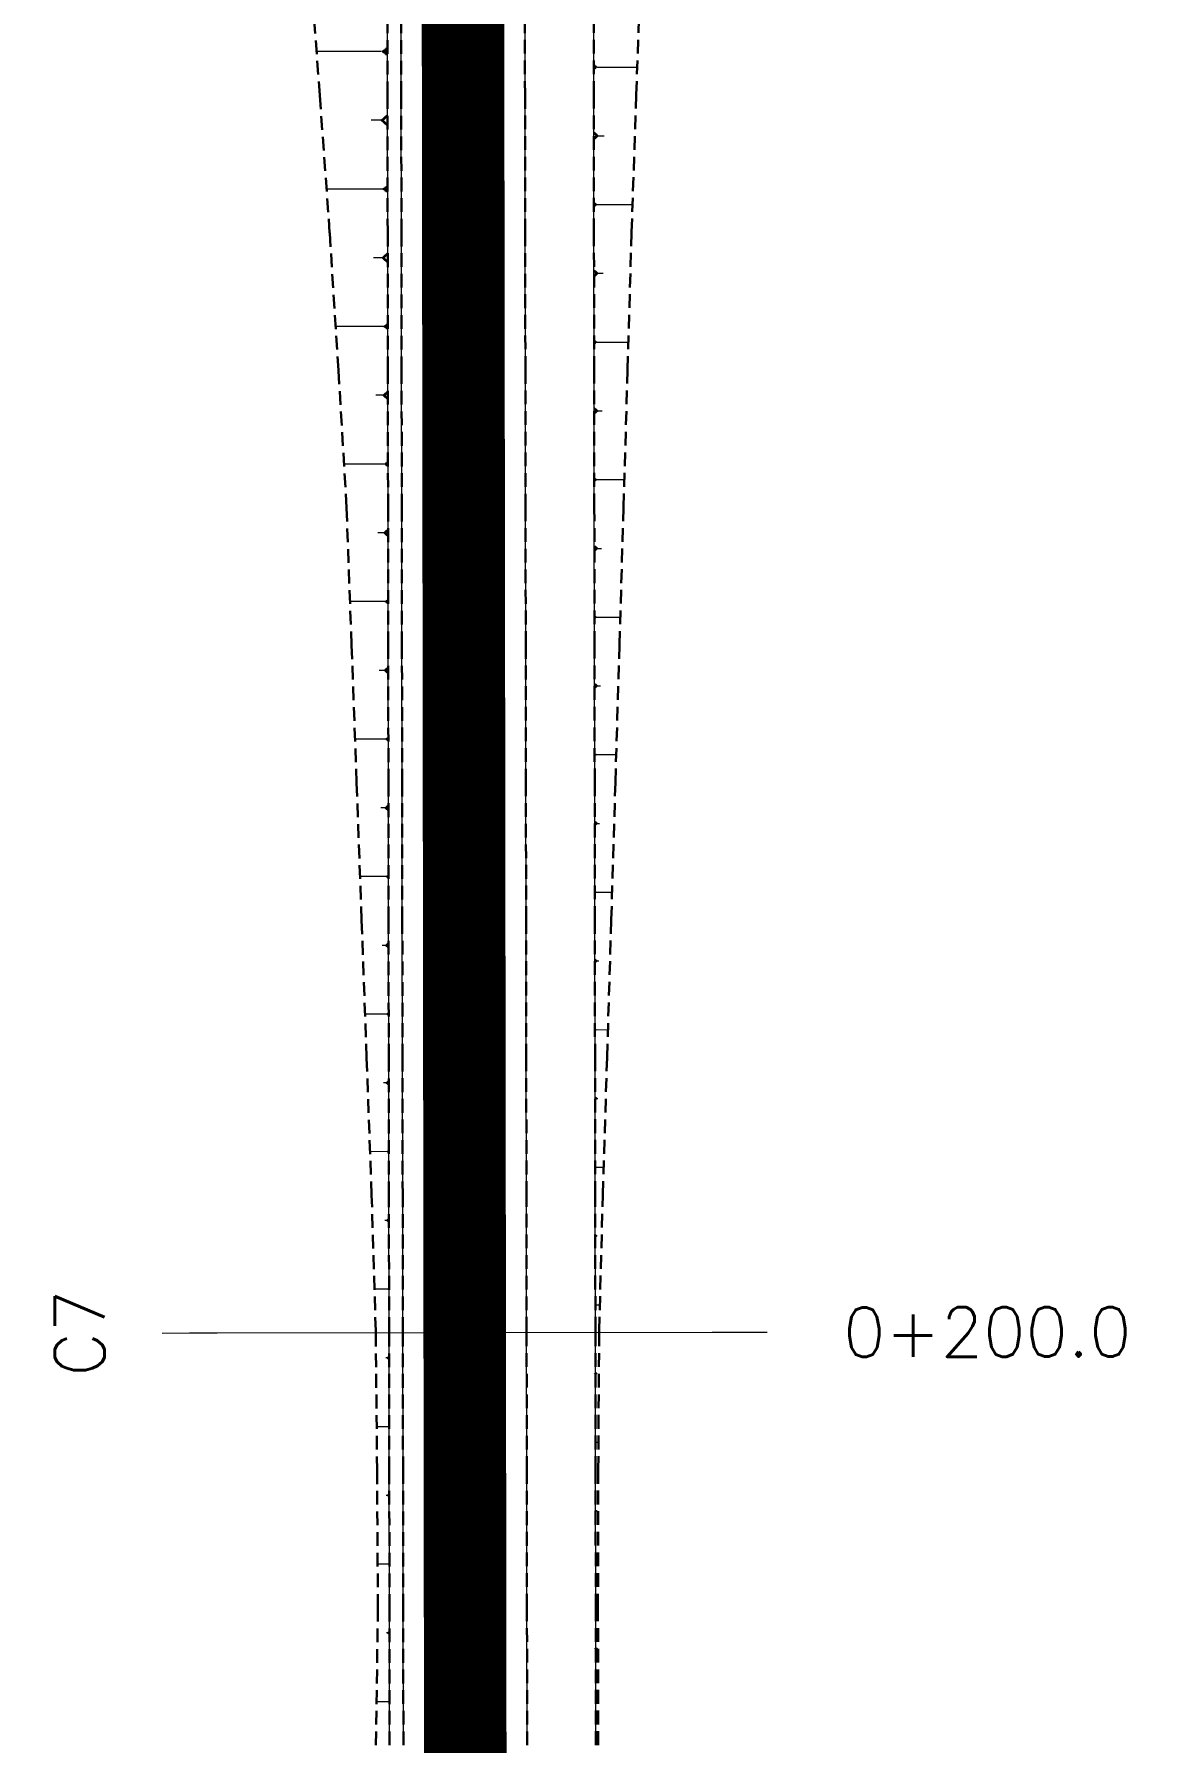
# Model space of a CAD drawing. Header units: metres. Extents: x 544752 to 548977, y 1840603 to 1844608.
# Drawn here: x 547742.8 to 547783.8, y 1842435 to 1842497.1 of the extents above; entities that cross this region are included whole.
import ezdxf

# ---------------------------------------------------------------- set-up
doc = ezdxf.new("R2010")
doc.units = ezdxf.units.M
doc.header["$MEASUREMENT"] = 0
for name, pattern in [('ACAD_ISO02W100', [15, 12, -3]), ('Anordnung Grundriss$0$GESTRICHELT', [0.75, 0.5, -0.25]), ('HIDDEN', [0.375, 0.25, -0.125])]:
    doc.linetypes.add(name, pattern=pattern)
doc.layers.add('C-ROAD', color=7, linetype='Continuous')
for name, color, linetype, lineweight in [('C-ROAD-CORR', 5, 'Continuous', 0), ('C-ROAD-SAMP', 150, 'HIDDEN', 0), ('C-ROAD-SAMP-TEXT', 11, 'Continuous', 0), ('C-TOPO-FEAT', 94, 'Continuous', 5)]:
    doc.layers.add(name, color=color, linetype=linetype, lineweight=lineweight)

msp = doc.modelspace()

# ---------------------------------------------------------------- linework, layer by layer
at = {"layer": 'C-ROAD', "color": 1, "linetype": 'ACAD_ISO02W100', "lineweight": 60, "ltscale": 0.1, "const_width": 3, "flags": 128}
msp.add_lwpolyline([(547758.618, 1842315.849), (547758.311, 1842553.96)], dxfattribs=at)
at = {"layer": 'C-ROAD-CORR', "color": 160, "linetype": 'Continuous'}
for p, q in [((547755.421, 1842496.513, 521.044), (547753.06, 1842496.51, 519.47)), ((547755.464, 1842496.481, 521.073), (547755.464, 1842496.545, 521.073)), ((547755.507, 1842496.449, 521.102), (547755.507, 1842496.577, 521.102)), ((547755.55, 1842496.417, 521.13), (547755.549, 1842496.61, 521.13)), ((547755.593, 1842496.385, 521.159), (547755.592, 1842496.642, 521.159)), ((547763.162, 1842496.027, 521.041), (547763.162, 1842495.87, 521.041)), ((547763.189, 1842496.008, 521.023), (547763.189, 1842495.889, 521.023)), ((547763.215, 1842495.988, 521.006), (547763.215, 1842495.909, 521.006)), ((547763.241, 1842495.968, 520.988), (547763.241, 1842495.929, 520.988)), ((547763.268, 1842495.949, 520.971), (547764.717, 1842495.95, 520.005)), ((547755.439, 1842494.013, 520.842), (547755.039, 1842494.013, 520.575)), ((547763.263, 1842493.449, 520.763), (547763.512, 1842493.449, 520.598)), ((547755.457, 1842491.513, 520.639), (547753.422, 1842491.51, 519.282)), ((547755.494, 1842491.485, 520.664), (547755.494, 1842491.541, 520.664)), ((547755.531, 1842491.458, 520.688), (547755.531, 1842491.569, 520.688)), ((547755.568, 1842491.43, 520.713), (547755.568, 1842491.596, 520.713)), ((547755.605, 1842491.402, 520.738), (547755.605, 1842491.624, 520.738)), ((547763.166, 1842491.019, 520.618), (547763.166, 1842490.878, 520.618)), ((547763.189, 1842491.001, 520.602), (547763.189, 1842490.896, 520.602)), ((547763.213, 1842490.984, 520.587), (547763.213, 1842490.913, 520.587)), ((547763.236, 1842490.966, 520.571), (547763.236, 1842490.931, 520.571)), ((547763.259, 1842490.949, 520.556), (547764.546, 1842490.95, 519.698)), ((547755.474, 1842489.013, 520.436), (547755.132, 1842489.013, 520.208)), ((547763.256, 1842488.449, 520.348), (547763.476, 1842488.449, 520.2)), ((547755.491, 1842486.513, 520.232), (547753.755, 1842486.511, 519.075)), ((547755.522, 1842486.489, 520.253), (547755.522, 1842486.537, 520.253)), ((547755.554, 1842486.466, 520.274), (547755.554, 1842486.56, 520.274)), ((547755.585, 1842486.442, 520.295), (547755.585, 1842486.584, 520.295)), ((547755.617, 1842486.419, 520.316), (547755.617, 1842486.608, 520.316)), ((547763.17, 1842486.011, 520.195), (547763.17, 1842485.886, 520.195)), ((547763.19, 1842485.995, 520.181), (547763.19, 1842485.902, 520.181)), ((547763.211, 1842485.98, 520.167), (547763.211, 1842485.917, 520.167)), ((547763.232, 1842485.964, 520.153), (547763.232, 1842485.933, 520.153)), ((547763.253, 1842485.949, 520.139), (547764.395, 1842485.95, 519.378)), ((547755.507, 1842484.013, 520.028), (547755.216, 1842484.013, 519.835)), ((547763.249, 1842483.449, 519.931), (547763.445, 1842483.449, 519.801)), ((547755.522, 1842481.513, 519.824), (547754.056, 1842481.511, 518.847)), ((547755.548, 1842481.493, 519.841), (547755.548, 1842481.533, 519.841)), ((547755.575, 1842481.473, 519.859), (547755.575, 1842481.553, 519.859)), ((547755.602, 1842481.453, 519.877), (547755.601, 1842481.573, 519.877)), ((547755.628, 1842481.433, 519.895), (547755.628, 1842481.593, 519.895)), ((547763.174, 1842481.003, 519.771), (547763.174, 1842480.894, 519.771)), ((547763.192, 1842480.989, 519.759), (547763.192, 1842480.908, 519.759)), ((547763.21, 1842480.976, 519.747), (547763.21, 1842480.921, 519.747)), ((547763.228, 1842480.962, 519.735), (547763.228, 1842480.935, 519.735)), ((547763.246, 1842480.949, 519.723), (547764.249, 1842480.95, 519.055)), ((547755.535, 1842479.013, 519.618), (547755.289, 1842479.013, 519.454)), ((547763.243, 1842478.449, 519.515), (547763.413, 1842478.449, 519.402)), ((547755.546, 1842476.513, 519.41), (547754.274, 1842476.512, 518.563)), ((547755.569, 1842476.496, 519.426), (547755.569, 1842476.53, 519.426)), ((547755.592, 1842476.479, 519.441), (547755.592, 1842476.548, 519.441)), ((547755.615, 1842476.461, 519.457), (547755.615, 1842476.565, 519.457)), ((547755.638, 1842476.444, 519.472), (547755.638, 1842476.583, 519.472)), ((547763.177, 1842475.995, 519.348), (547763.177, 1842475.902, 519.348)), ((547763.193, 1842475.984, 519.338), (547763.193, 1842475.913, 519.338)), ((547763.209, 1842475.972, 519.327), (547763.209, 1842475.925, 519.327)), ((547763.224, 1842475.96, 519.317), (547763.224, 1842475.937, 519.317)), ((547763.24, 1842475.949, 519.306), (547764.1, 1842475.95, 518.733)), ((547755.556, 1842474.013, 519.203), (547755.34, 1842474.013, 519.058)), ((547763.237, 1842473.449, 519.098), (547763.38, 1842473.449, 519.002)), ((547755.567, 1842471.513, 518.995), (547754.456, 1842471.512, 518.255)), ((547755.587, 1842471.498, 519.009), (547755.587, 1842471.528, 519.009)), ((547755.607, 1842471.483, 519.022), (547755.607, 1842471.543, 519.022)), ((547755.627, 1842471.468, 519.035), (547755.627, 1842471.559, 519.035)), ((547755.647, 1842471.453, 519.049), (547755.647, 1842471.574, 519.049)), ((547763.181, 1842470.988, 518.925), (547763.181, 1842470.909, 518.925)), ((547763.194, 1842470.978, 518.916), (547763.194, 1842470.919, 518.916)), ((547763.207, 1842470.968, 518.907), (547763.207, 1842470.929, 518.907)), ((547763.22, 1842470.958, 518.899), (547763.22, 1842470.939, 518.899)), ((547763.233, 1842470.949, 518.89), (547763.952, 1842470.949, 518.411)), ((547755.577, 1842469.013, 518.788), (547755.39, 1842469.013, 518.663)), ((547763.23, 1842468.449, 518.682), (547763.348, 1842468.449, 518.603)), ((547755.588, 1842466.513, 518.58), (547754.638, 1842466.512, 517.947)), ((547755.605, 1842466.5, 518.591), (547755.605, 1842466.526, 518.591)), ((547755.622, 1842466.487, 518.603), (547755.622, 1842466.539, 518.603)), ((547755.64, 1842466.474, 518.614), (547755.639, 1842466.552, 518.614)), ((547755.657, 1842466.462, 518.626), (547755.657, 1842466.565, 518.626)), ((547763.185, 1842465.98, 518.502), (547763.185, 1842465.917, 518.502)), ((547763.196, 1842465.972, 518.495), (547763.196, 1842465.925, 518.495)), ((547763.206, 1842465.964, 518.488), (547763.206, 1842465.933, 518.488)), ((547763.217, 1842465.956, 518.481), (547763.217, 1842465.941, 518.481)), ((547763.227, 1842465.949, 518.474), (547763.804, 1842465.949, 518.089)), ((547755.598, 1842464.013, 518.372), (547755.44, 1842464.013, 518.267)), ((547763.224, 1842463.449, 518.266), (547763.315, 1842463.449, 518.204)), ((547755.609, 1842461.513, 518.165), (547754.821, 1842461.512, 517.639)), ((547755.623, 1842461.503, 518.174), (547755.623, 1842461.524, 518.174)), ((547755.638, 1842461.492, 518.184), (547755.637, 1842461.535, 518.184)), ((547755.652, 1842461.481, 518.193), (547755.652, 1842461.545, 518.193)), ((547755.666, 1842461.47, 518.203), (547755.666, 1842461.556, 518.203)), ((547763.189, 1842460.972, 518.078), (547763.189, 1842460.925, 518.078)), ((547763.197, 1842460.966, 518.073), (547763.197, 1842460.931, 518.073)), ((547763.205, 1842460.96, 518.068), (547763.205, 1842460.937, 518.068)), ((547763.212, 1842460.954, 518.063), (547763.212, 1842460.943, 518.063)), ((547763.22, 1842460.948, 518.058), (547763.65, 1842460.949, 517.771)), ((547755.619, 1842459.013, 517.957), (547755.491, 1842459.013, 517.871)), ((547763.217, 1842458.448, 517.85), (547763.281, 1842458.449, 517.806)), ((547755.63, 1842456.513, 517.749), (547755.003, 1842456.512, 517.331)), ((547755.641, 1842456.505, 517.757), (547755.641, 1842456.522, 517.757)), ((547755.653, 1842456.496, 517.765), (547755.653, 1842456.53, 517.765)), ((547755.664, 1842456.488, 517.772), (547755.664, 1842456.539, 517.772)), ((547755.676, 1842456.479, 517.78), (547755.675, 1842456.547, 517.78)), ((547763.193, 1842455.964, 517.655), (547763.193, 1842455.933, 517.655)), ((547763.198, 1842455.96, 517.652), (547763.198, 1842455.937, 517.652)), ((547763.203, 1842455.956, 517.648), (547763.203, 1842455.941, 517.648)), ((547763.208, 1842455.952, 517.645), (547763.208, 1842455.945, 517.645)), ((547763.213, 1842455.948, 517.642), (547763.495, 1842455.949, 517.453)), ((547755.64, 1842454.013, 517.542), (547755.54, 1842454.013, 517.475)), ((547763.21, 1842453.448, 517.433), (547763.249, 1842453.449, 517.407)), ((547755.649, 1842451.513, 517.333), (547755.164, 1842451.513, 517.009)), ((547755.658, 1842451.507, 517.339), (547755.658, 1842451.52, 517.339)), ((547755.667, 1842451.5, 517.345), (547755.667, 1842451.526, 517.345)), ((547755.676, 1842451.493, 517.351), (547755.676, 1842451.533, 517.351)), ((547755.685, 1842451.487, 517.357), (547755.684, 1842451.54, 517.357)), ((547763.197, 1842450.957, 517.232), (547763.197, 1842450.94, 517.232)), ((547763.199, 1842450.955, 517.23), (547763.199, 1842450.942, 517.23)), ((547763.202, 1842450.953, 517.228), (547763.202, 1842450.944, 517.228)), ((547763.205, 1842450.951, 517.226), (547763.205, 1842450.946, 517.226)), ((547763.208, 1842450.948, 517.225), (547763.357, 1842450.949, 517.125)), ((547755.657, 1842449.013, 517.125), (547755.577, 1842449.013, 517.072)), ((547763.208, 1842448.448, 517.016), (547763.229, 1842448.448, 517.002)), ((547755.662, 1842446.513, 516.916), (547755.244, 1842446.513, 516.638)), ((547755.669, 1842446.508, 516.922), (547755.669, 1842446.519, 516.922)), ((547755.677, 1842446.502, 516.927), (547755.677, 1842446.525, 516.927)), ((547755.685, 1842446.496, 516.932), (547755.685, 1842446.53, 516.932)), ((547755.692, 1842446.491, 516.937), (547755.692, 1842446.536, 516.937)), ((547763.202, 1842445.954, 516.812), (547763.202, 1842445.943, 516.812)), ((547763.204, 1842445.952, 516.811), (547763.204, 1842445.944, 516.811)), ((547763.206, 1842445.951, 516.81), (547763.206, 1842445.946, 516.81)), ((547763.208, 1842445.95, 516.809), (547763.208, 1842445.947, 516.809)), ((547763.209, 1842445.948, 516.808), (547763.306, 1842445.949, 516.743)), ((547755.666, 1842444.013, 516.71), (547755.593, 1842444.013, 516.662)), ((547763.211, 1842443.448, 516.603), (547763.227, 1842443.448, 516.592)), ((547755.671, 1842441.513, 516.508), (547755.279, 1842441.513, 516.247)), ((547755.678, 1842441.508, 516.512), (547755.678, 1842441.519, 516.512)), ((547755.685, 1842441.503, 516.517), (547755.685, 1842441.524, 516.517)), ((547755.692, 1842441.497, 516.522), (547755.692, 1842441.529, 516.522)), ((547755.699, 1842441.492, 516.527), (547755.699, 1842441.535, 516.527)), ((547763.208, 1842440.953, 516.404), (547763.208, 1842440.944, 516.404)), ((547763.21, 1842440.952, 516.403), (547763.21, 1842440.945, 516.403)), ((547763.211, 1842440.951, 516.402), (547763.211, 1842440.946, 516.402)), ((547763.213, 1842440.95, 516.401), (547763.213, 1842440.947, 516.401)), ((547763.214, 1842440.948, 516.4), (547763.291, 1842440.949, 516.348)), ((547755.673, 1842439.013, 516.306), (547755.601, 1842439.013, 516.258)), ((547763.217, 1842438.448, 516.201), (547763.231, 1842438.448, 516.191)), ((547755.673, 1842436.513, 516.107), (547755.241, 1842436.513, 515.819)), ((547755.681, 1842436.507, 516.112), (547755.681, 1842436.519, 516.112)), ((547755.689, 1842436.502, 516.118), (547755.689, 1842436.525, 516.118)), ((547755.697, 1842436.496, 516.123), (547755.697, 1842436.531, 516.123)), ((547755.705, 1842436.49, 516.128), (547755.705, 1842436.537, 516.128)), ((547763.215, 1842435.953, 516.007), (547763.215, 1842435.944, 516.007)), ((547763.216, 1842435.952, 516.006), (547763.216, 1842435.945, 516.006)), ((547763.218, 1842435.951, 516.005), (547763.218, 1842435.946, 516.005)), ((547763.219, 1842435.95, 516.004), (547763.219, 1842435.947, 516.004)), ((547763.22, 1842435.948, 516.003), (547763.299, 1842435.949, 515.951))]:
    msp.add_line(p, q, dxfattribs=at)
at = {"layer": 'C-ROAD-CORR', "color": 5, "linetype": 'Anordnung Grundriss$0$GESTRICHELT', "lineweight": 30, "extrusion": (-0.5547, -0.000714726, 0.83205), "const_width": 0.1}
for points, elevation in [([(-1841786.885, 458024.165), (-1841786.706, 458023.925), (-1841786.526, 458024.165)], -304723.309), ([(-1841781.86, 458023.929), (-1841781.706, 458023.724), (-1841781.552, 458023.929)], -304723.663), ([(-1841776.836, 458023.694), (-1841776.706, 458023.519), (-1841776.575, 458023.694)], -304724.017), ([(-1841771.816, 458023.458), (-1841771.706, 458023.31), (-1841771.595, 458023.458)], -304724.37), ([(-1841766.803, 458023.221), (-1841766.706, 458023.091), (-1841766.608, 458023.221)], -304724.724), ([(-1841761.79, 458022.987), (-1841761.705, 458022.875), (-1841761.621, 458022.987)], -304725.078), ([(-1841756.776, 458022.751), (-1841756.705, 458022.656), (-1841756.634, 458022.751)], -304725.431), ([(-1841751.764, 458022.514), (-1841751.706, 458022.437), (-1841751.648, 458022.514)], -304725.784), ([(-1841741.742, 458022.042), (-1841741.706, 458021.995), (-1841741.67, 458022.042)], -304726.49)]:
    msp.add_lwpolyline(points, dxfattribs=dict(at, elevation=elevation))
at = {"layer": 'C-ROAD-CORR', "color": 5, "linetype": 'Anordnung Grundriss$0$GESTRICHELT', "lineweight": 30, "extrusion": (-0.5547, -0.000714726, -0.83205), "const_width": 0.1}
for points, elevation in [([(-1841786.02, -457452.507), (-1841786.131, -457452.656), (-1841786.243, -457452.507)], -305594.317), ([(-1841781.032, -457452.742), (-1841781.131, -457452.874), (-1841781.231, -457452.742)], -305593.963), ([(-1841776.044, -457452.977), (-1841776.132, -457453.094), (-1841776.219, -457452.977)], -305593.609), ([(-1841766.066, -457453.45), (-1841766.131, -457453.536), (-1841766.196, -457453.45)], -305592.903), ([(-1841756.091, -457453.919), (-1841756.132, -457453.974), (-1841756.173, -457453.919)], -305592.194)]:
    msp.add_lwpolyline(points, dxfattribs=dict(at, elevation=elevation))
at = {"layer": 'C-ROAD-CORR', "color": 5, "linetype": 'Anordnung Grundriss$0$GESTRICHELT', "lineweight": 30, "extrusion": (-0.5547, -0.000714727, -0.83205), "const_width": 0.1}
for points, elevation in [([(-1841771.055, -457453.215), (-1841771.131, -457453.317), (-1841771.207, -457453.215)], -305593.257), ([(-1841761.078, -457453.687), (-1841761.131, -457453.758), (-1841761.184, -457453.687)], -305592.55), ([(-1841751.101, -457454.159), (-1841751.131, -457454.198), (-1841751.16, -457454.159)], -305591.843)]:
    msp.add_lwpolyline(points, dxfattribs=dict(at, elevation=elevation))
at = {"layer": 'C-ROAD-CORR', "color": 5, "linetype": 'Anordnung Grundriss$0$GESTRICHELT', "lineweight": 30, "extrusion": (-0.5547, -0.000714727, 0.83205), "const_width": 0.1}
for points, elevation in [([(-1841746.75, 458022.28), (-1841746.705, 458022.22), (-1841746.66, 458022.28)], -304726.139), ([(-1841736.738, 458021.814), (-1841736.705, 458021.771), (-1841736.672, 458021.814)], -304726.839), ([(-1841731.738, 458021.589), (-1841731.705, 458021.546), (-1841731.673, 458021.589)], -304727.175)]:
    msp.add_lwpolyline(points, dxfattribs=dict(at, elevation=elevation))
at = {"layer": 'C-ROAD-CORR', "color": 5, "linetype": 'Anordnung Grundriss$0$GESTRICHELT', "lineweight": 30, "extrusion": (-0.5547, -0.000714728, -0.83205), "const_width": 0.1}
for points, elevation in [([(-1841746.112, -457454.397), (-1841746.13, -457454.42), (-1841746.147, -457454.397)], -305591.49), ([(-1841741.12, -457454.632), (-1841741.13, -457454.645), (-1841741.139, -457454.632)], -305591.138)]:
    msp.add_lwpolyline(points, dxfattribs=dict(at, elevation=elevation))
at = {"layer": 'C-ROAD-CORR', "color": 5, "linetype": 'Anordnung Grundriss$0$GESTRICHELT', "lineweight": 30, "extrusion": (-0.5547, -0.000714724, -0.83205), "const_width": 0.1, "elevation": -305590.787}
msp.add_lwpolyline([(-1841736.126, -457454.852), (-1841736.133, -457454.861), (-1841736.14, -457454.852)], dxfattribs=at)
at = {"layer": 'C-ROAD-CORR', "color": 5, "linetype": 'Anordnung Grundriss$0$GESTRICHELT', "lineweight": 30, "extrusion": (-0.5547, -0.000714729, -0.83205), "const_width": 0.1, "elevation": -305590.461}
msp.add_lwpolyline([(-1841731.122, -457455.09), (-1841731.128, -457455.098), (-1841731.134, -457455.09)], dxfattribs=at)
at = {"layer": 'C-ROAD-CORR', "color": 11, "linetype": 'Anordnung Grundriss$0$GESTRICHELT', "lineweight": 30}
for points in [[(547755.219, 1842434.929, 515.678), (547755.288, 1842439.929, 516.122), (547755.259, 1842444.929, 516.514), (547755.21, 1842449.929, 516.905), (547755.21, 1842449.995, 516.91), (547755.061, 1842454.928, 517.234), (547754.878, 1842459.928, 517.542), (547754.696, 1842464.928, 517.849), (547754.514, 1842469.928, 518.157), (547754.332, 1842474.927, 518.466), (547754.149, 1842479.927, 518.772), (547753.856, 1842484.927, 519.007), (547753.535, 1842489.926, 519.222), (547753.176, 1842494.926, 519.412), (547752.809, 1842499.926, 519.597)], [(547755.715, 1842434.929, 516.008), (547755.708, 1842439.929, 516.403), (547755.702, 1842444.929, 516.809), (547755.695, 1842449.929, 517.228), (547755.695, 1842449.995, 517.233), (547755.689, 1842454.929, 517.653), (547755.682, 1842459.929, 518.078), (547755.676, 1842464.929, 518.503), (547755.67, 1842469.929, 518.928), (547755.663, 1842474.929, 519.353), (547755.657, 1842479.929, 519.778), (547755.65, 1842484.929, 520.203), (547755.644, 1842489.929, 520.628), (547755.637, 1842494.929, 521.053), (547755.631, 1842499.929, 521.478)], [(547763.215, 1842434.939, 515.928), (547763.208, 1842439.939, 516.323), (547763.202, 1842444.939, 516.729), (547763.195, 1842449.939, 517.148), (547763.195, 1842450.005, 517.153), (547763.189, 1842454.939, 517.573), (547763.182, 1842459.939, 517.998), (547763.176, 1842464.939, 518.423), (547763.17, 1842469.939, 518.848), (547763.163, 1842474.939, 519.273), (547763.157, 1842479.939, 519.698), (547763.15, 1842484.939, 520.123), (547763.144, 1842489.939, 520.548), (547763.137, 1842494.939, 520.973), (547763.131, 1842499.939, 521.398)], [(547763.301, 1842434.939, 515.871), (547763.289, 1842439.939, 516.269), (547763.3, 1842444.939, 516.664), (547763.332, 1842449.939, 517.057), (547763.332, 1842450.005, 517.062), (547763.464, 1842454.939, 517.389), (547763.619, 1842459.939, 517.707), (547763.774, 1842464.94, 518.024), (547763.922, 1842469.94, 518.346), (547764.07, 1842474.94, 518.668), (547764.219, 1842479.94, 518.989), (547764.366, 1842484.94, 519.312), (547764.512, 1842489.941, 519.635), (547764.679, 1842494.941, 519.945), (547764.864, 1842499.941, 520.242)]]:
    msp.add_polyline3d(points, dxfattribs=at)
at = {"layer": 'C-ROAD-CORR', "color": 92, "linetype": 'Anordnung Grundriss$0$GESTRICHELT', "lineweight": 30}
for points in [[(547755.219, 1842434.929, 515.678), (547755.288, 1842439.929, 516.122), (547755.259, 1842444.929, 516.514), (547755.21, 1842449.929, 516.905), (547755.21, 1842449.995, 516.91), (547755.061, 1842454.928, 517.234), (547754.878, 1842459.928, 517.542), (547754.696, 1842464.928, 517.849), (547754.514, 1842469.928, 518.157), (547754.332, 1842474.927, 518.466), (547754.149, 1842479.927, 518.772), (547753.856, 1842484.927, 519.007), (547753.535, 1842489.926, 519.222), (547753.176, 1842494.926, 519.412), (547752.809, 1842499.926, 519.597)], [(547755.715, 1842434.929, 516.008), (547755.708, 1842439.929, 516.403), (547755.702, 1842444.929, 516.809), (547755.695, 1842449.929, 517.228), (547755.695, 1842449.995, 517.233), (547755.689, 1842454.929, 517.653), (547755.682, 1842459.929, 518.078), (547755.676, 1842464.929, 518.503), (547755.67, 1842469.929, 518.928), (547755.663, 1842474.929, 519.353), (547755.657, 1842479.929, 519.778), (547755.65, 1842484.929, 520.203), (547755.644, 1842489.929, 520.628), (547755.637, 1842494.929, 521.053), (547755.631, 1842499.929, 521.478)], [(547763.215, 1842434.939, 515.928), (547763.208, 1842439.939, 516.323), (547763.202, 1842444.939, 516.729), (547763.195, 1842449.939, 517.148), (547763.195, 1842450.005, 517.153), (547763.189, 1842454.939, 517.573), (547763.182, 1842459.939, 517.998), (547763.176, 1842464.939, 518.423), (547763.17, 1842469.939, 518.848), (547763.163, 1842474.939, 519.273), (547763.157, 1842479.939, 519.698), (547763.15, 1842484.939, 520.123), (547763.144, 1842489.939, 520.548), (547763.137, 1842494.939, 520.973), (547763.131, 1842499.939, 521.398)], [(547763.301, 1842434.939, 515.871), (547763.289, 1842439.939, 516.269), (547763.3, 1842444.939, 516.664), (547763.332, 1842449.939, 517.057), (547763.332, 1842450.005, 517.062), (547763.464, 1842454.939, 517.389), (547763.619, 1842459.939, 517.707), (547763.774, 1842464.94, 518.024), (547763.922, 1842469.94, 518.346), (547764.07, 1842474.94, 518.668), (547764.219, 1842479.94, 518.989), (547764.366, 1842484.94, 519.312), (547764.512, 1842489.941, 519.635), (547764.679, 1842494.941, 519.945), (547764.864, 1842499.941, 520.242)]]:
    msp.add_polyline3d(points, dxfattribs=at)
at = {"layer": 'C-ROAD-CORR', "color": 5, "linetype": 'Anordnung Grundriss$0$GESTRICHELT', "lineweight": 30}
for points in [[(547756.215, 1842434.93, 516.028), (547756.208, 1842439.93, 516.423), (547756.202, 1842444.93, 516.829), (547756.195, 1842449.93, 517.248), (547756.195, 1842449.996, 517.253), (547756.189, 1842454.93, 517.673), (547756.182, 1842459.93, 518.098), (547756.176, 1842464.93, 518.523), (547756.17, 1842469.93, 518.948), (547756.163, 1842474.93, 519.373), (547756.157, 1842479.93, 519.798), (547756.15, 1842484.93, 520.223), (547756.144, 1842489.93, 520.648), (547756.137, 1842494.93, 521.073), (547756.131, 1842499.93, 521.498)], [(547760.715, 1842434.936, 516.028), (547760.708, 1842439.936, 516.423), (547760.702, 1842444.936, 516.829), (547760.695, 1842449.936, 517.248), (547760.695, 1842450.002, 517.253), (547760.689, 1842454.936, 517.673), (547760.682, 1842459.936, 518.098), (547760.676, 1842464.936, 518.523), (547760.67, 1842469.936, 518.948), (547760.663, 1842474.936, 519.373), (547760.657, 1842479.936, 519.798), (547760.65, 1842484.936, 520.223), (547760.644, 1842489.936, 520.648), (547760.637, 1842494.936, 521.073), (547760.631, 1842499.936, 521.498)]]:
    msp.add_polyline3d(points, dxfattribs=at)
at = {"layer": 'C-ROAD-CORR', "color": 160, "linetype": 'Anordnung Grundriss$0$GESTRICHELT', "lineweight": 30}
for points in [[(547756.215, 1842434.93, 515.878), (547756.208, 1842439.93, 516.273), (547756.202, 1842444.93, 516.679), (547756.195, 1842449.93, 517.098), (547756.195, 1842449.996, 517.103), (547756.189, 1842454.93, 517.523), (547756.182, 1842459.93, 517.948), (547756.176, 1842464.93, 518.373), (547756.17, 1842469.93, 518.798), (547756.163, 1842474.93, 519.223), (547756.157, 1842479.93, 519.648), (547756.15, 1842484.93, 520.073), (547756.144, 1842489.93, 520.498), (547756.137, 1842494.93, 520.923), (547756.131, 1842499.93, 521.348)], [(547760.715, 1842434.936, 515.878), (547760.708, 1842439.936, 516.273), (547760.702, 1842444.936, 516.679), (547760.695, 1842449.936, 517.098), (547760.695, 1842450.002, 517.103), (547760.689, 1842454.936, 517.523), (547760.682, 1842459.936, 517.948), (547760.676, 1842464.936, 518.373), (547760.67, 1842469.936, 518.798), (547760.663, 1842474.936, 519.223), (547760.657, 1842479.936, 519.648), (547760.65, 1842484.936, 520.073), (547760.644, 1842489.936, 520.498), (547760.637, 1842494.936, 520.923), (547760.631, 1842499.936, 521.348)]]:
    msp.add_polyline3d(points, dxfattribs=at)
at = {"layer": 'C-ROAD-CORR', "color": 150, "linetype": 'Anordnung Grundriss$0$GESTRICHELT', "lineweight": 30}
msp.add_polyline3d([(547758.465, 1842434.933, 516.096), (547758.458, 1842439.933, 516.49), (547758.452, 1842444.933, 516.897), (547758.445, 1842449.933, 517.315), (547758.445, 1842449.999, 517.321), (547758.439, 1842454.933, 517.74), (547758.432, 1842459.933, 518.165), (547758.426, 1842464.933, 518.59), (547758.42, 1842469.933, 519.015), (547758.413, 1842474.933, 519.44), (547758.407, 1842479.933, 519.865), (547758.4, 1842484.933, 520.29), (547758.394, 1842489.933, 520.715), (547758.387, 1842494.933, 521.14), (547758.381, 1842499.933, 521.565)], dxfattribs=at)
msp.add_polyline3d([(547758.465, 1842434.933, 516.096), (547758.458, 1842439.933, 516.49), (547758.452, 1842444.933, 516.897), (547758.445, 1842449.933, 517.315), (547758.445, 1842449.999, 517.321), (547758.439, 1842454.933, 517.74), (547758.432, 1842459.933, 518.165), (547758.426, 1842464.933, 518.59), (547758.42, 1842469.933, 519.015), (547758.413, 1842474.933, 519.44), (547758.407, 1842479.933, 519.865), (547758.4, 1842484.933, 520.29), (547758.394, 1842489.933, 520.715), (547758.387, 1842494.933, 521.14), (547758.381, 1842499.933, 521.565)], dxfattribs=at)
at = {"layer": 'C-ROAD-SAMP', "color": 1, "linetype": 'Continuous', "lineweight": 13}
msp.add_lwpolyline([(547748.445, 1842449.92), (547758.445, 1842449.933), (547768.445, 1842449.946)], dxfattribs=at)
at = {"layer": 'C-ROAD-SAMP-TEXT', "color": 4, "linetype": 'Continuous', "lineweight": 9}
msp.add_line((547747.445, 1842449.919), (547749.445, 1842449.921), dxfattribs=at)
at = {"layer": 'C-ROAD-SAMP-TEXT', "color": 1, "linetype": 'Continuous', "lineweight": -3}
msp.add_line((547759.445, 1842449.934), (547757.445, 1842449.931), dxfattribs=at)
at = {"layer": 'C-ROAD-SAMP-TEXT', "color": 4, "linetype": 'Continuous', "lineweight": 5}
msp.add_line((547767.445, 1842449.944), (547769.445, 1842449.947), dxfattribs=at)
at = {"layer": 'C-TOPO-FEAT', "color": 94, "linetype": 'Continuous', "lineweight": 0, "ltscale": 2}
for points in [[(547755.715, 1842434.929, 516.008), (547755.708, 1842439.929, 516.403), (547755.702, 1842444.929, 516.809), (547755.695, 1842449.929, 517.228), (547755.695, 1842449.995, 517.233), (547755.689, 1842454.929, 517.653), (547755.682, 1842459.929, 518.078), (547755.676, 1842464.929, 518.503), (547755.67, 1842469.929, 518.928), (547755.663, 1842474.929, 519.353), (547755.657, 1842479.929, 519.778), (547755.65, 1842484.929, 520.203), (547755.644, 1842489.929, 520.628), (547755.637, 1842494.929, 521.053), (547755.631, 1842499.929, 521.478)], [(547756.215, 1842434.93, 515.578), (547756.208, 1842439.93, 515.973), (547756.202, 1842444.93, 516.379), (547756.195, 1842449.93, 516.798), (547756.195, 1842449.996, 516.803), (547756.189, 1842454.93, 517.223), (547756.182, 1842459.93, 517.648), (547756.176, 1842464.93, 518.073), (547756.17, 1842469.93, 518.498), (547756.163, 1842474.93, 518.923), (547756.157, 1842479.93, 519.348), (547756.15, 1842484.93, 519.773), (547756.144, 1842489.93, 520.198), (547756.137, 1842494.93, 520.623), (547756.131, 1842499.93, 521.048)], [(547758.465, 1842434.933, 515.946), (547758.458, 1842439.933, 516.34), (547758.452, 1842444.933, 516.747), (547758.445, 1842449.933, 517.165), (547758.445, 1842449.999, 517.171), (547758.439, 1842454.933, 517.59), (547758.432, 1842459.933, 518.015), (547758.426, 1842464.933, 518.44), (547758.42, 1842469.933, 518.865), (547758.413, 1842474.933, 519.29), (547758.407, 1842479.933, 519.715), (547758.4, 1842484.933, 520.14), (547758.394, 1842489.933, 520.565), (547758.387, 1842494.933, 520.99), (547758.381, 1842499.933, 521.415)], [(547758.465, 1842434.933, 515.946), (547758.458, 1842439.933, 516.34), (547758.452, 1842444.933, 516.747), (547758.445, 1842449.933, 517.165), (547758.445, 1842449.999, 517.171), (547758.439, 1842454.933, 517.59), (547758.432, 1842459.933, 518.015), (547758.426, 1842464.933, 518.44), (547758.42, 1842469.933, 518.865), (547758.413, 1842474.933, 519.29), (547758.407, 1842479.933, 519.715), (547758.4, 1842484.933, 520.14), (547758.394, 1842489.933, 520.565), (547758.387, 1842494.933, 520.99), (547758.381, 1842499.933, 521.415)], [(547758.465, 1842434.933, 515.646), (547758.458, 1842439.933, 516.04), (547758.452, 1842444.933, 516.447), (547758.445, 1842449.933, 516.865), (547758.445, 1842449.999, 516.871), (547758.439, 1842454.933, 517.29), (547758.432, 1842459.933, 517.715), (547758.426, 1842464.933, 518.14), (547758.42, 1842469.933, 518.565), (547758.413, 1842474.933, 518.99), (547758.407, 1842479.933, 519.415), (547758.4, 1842484.933, 519.84), (547758.394, 1842489.933, 520.265), (547758.387, 1842494.933, 520.69), (547758.381, 1842499.933, 521.115)], [(547758.465, 1842434.933, 515.646), (547758.458, 1842439.933, 516.04), (547758.452, 1842444.933, 516.447), (547758.445, 1842449.933, 516.865), (547758.445, 1842449.999, 516.871), (547758.439, 1842454.933, 517.29), (547758.432, 1842459.933, 517.715), (547758.426, 1842464.933, 518.14), (547758.42, 1842469.933, 518.565), (547758.413, 1842474.933, 518.99), (547758.407, 1842479.933, 519.415), (547758.4, 1842484.933, 519.84), (547758.394, 1842489.933, 520.265), (547758.387, 1842494.933, 520.69), (547758.381, 1842499.933, 521.115)], [(547760.715, 1842434.936, 515.578), (547760.708, 1842439.936, 515.973), (547760.702, 1842444.936, 516.379), (547760.695, 1842449.936, 516.798), (547760.695, 1842450.002, 516.803), (547760.689, 1842454.936, 517.223), (547760.682, 1842459.936, 517.648), (547760.676, 1842464.936, 518.073), (547760.67, 1842469.936, 518.498), (547760.663, 1842474.936, 518.923), (547760.657, 1842479.936, 519.348), (547760.65, 1842484.936, 519.773), (547760.644, 1842489.936, 520.198), (547760.637, 1842494.936, 520.623), (547760.631, 1842499.936, 521.048)], [(547763.215, 1842434.939, 515.928), (547763.208, 1842439.939, 516.323), (547763.202, 1842444.939, 516.729), (547763.195, 1842449.939, 517.148), (547763.195, 1842450.005, 517.153), (547763.189, 1842454.939, 517.573), (547763.182, 1842459.939, 517.998), (547763.176, 1842464.939, 518.423), (547763.17, 1842469.939, 518.848), (547763.163, 1842474.939, 519.273), (547763.157, 1842479.939, 519.698), (547763.15, 1842484.939, 520.123), (547763.144, 1842489.939, 520.548), (547763.137, 1842494.939, 520.973), (547763.131, 1842499.939, 521.398)]]:
    msp.add_polyline3d(points, dxfattribs=at)

# ---------------------------------------------------------------- texts
at = {"layer": 'C-ROAD-SAMP-TEXT', "color": 1, "linetype": 'Continuous', "lineweight": 13, "insert": (547744.445, 1842449.915), "char_height": 1.8, "width": 3.03, "attachment_point": 5, "rotation": 90.07383, "bg_fill": 3, "box_fill_scale": 1.416667, "bg_fill_color": 256, "bg_fill_true_color": 13158600, "bg_fill_transparency": 0}
msp.add_mtext('{\\Fsimplex.shx|c0;C7}', dxfattribs=at)
at = {"layer": 'C-ROAD-SAMP-TEXT', "color": 1, "linetype": 'Continuous', "lineweight": -3, "insert": (547777.445, 1842449.957), "char_height": 1.8, "width": 11.25429, "attachment_point": 5, "rotation": 0.07383, "bg_fill": 3, "box_fill_scale": 1.416667, "bg_fill_color": 256, "bg_fill_true_color": 13158600, "bg_fill_transparency": 0}
msp.add_mtext('{\\Fsimplex.shx|c0;0+200.0}', dxfattribs=at)

doc.saveas('drawing.dxf')
